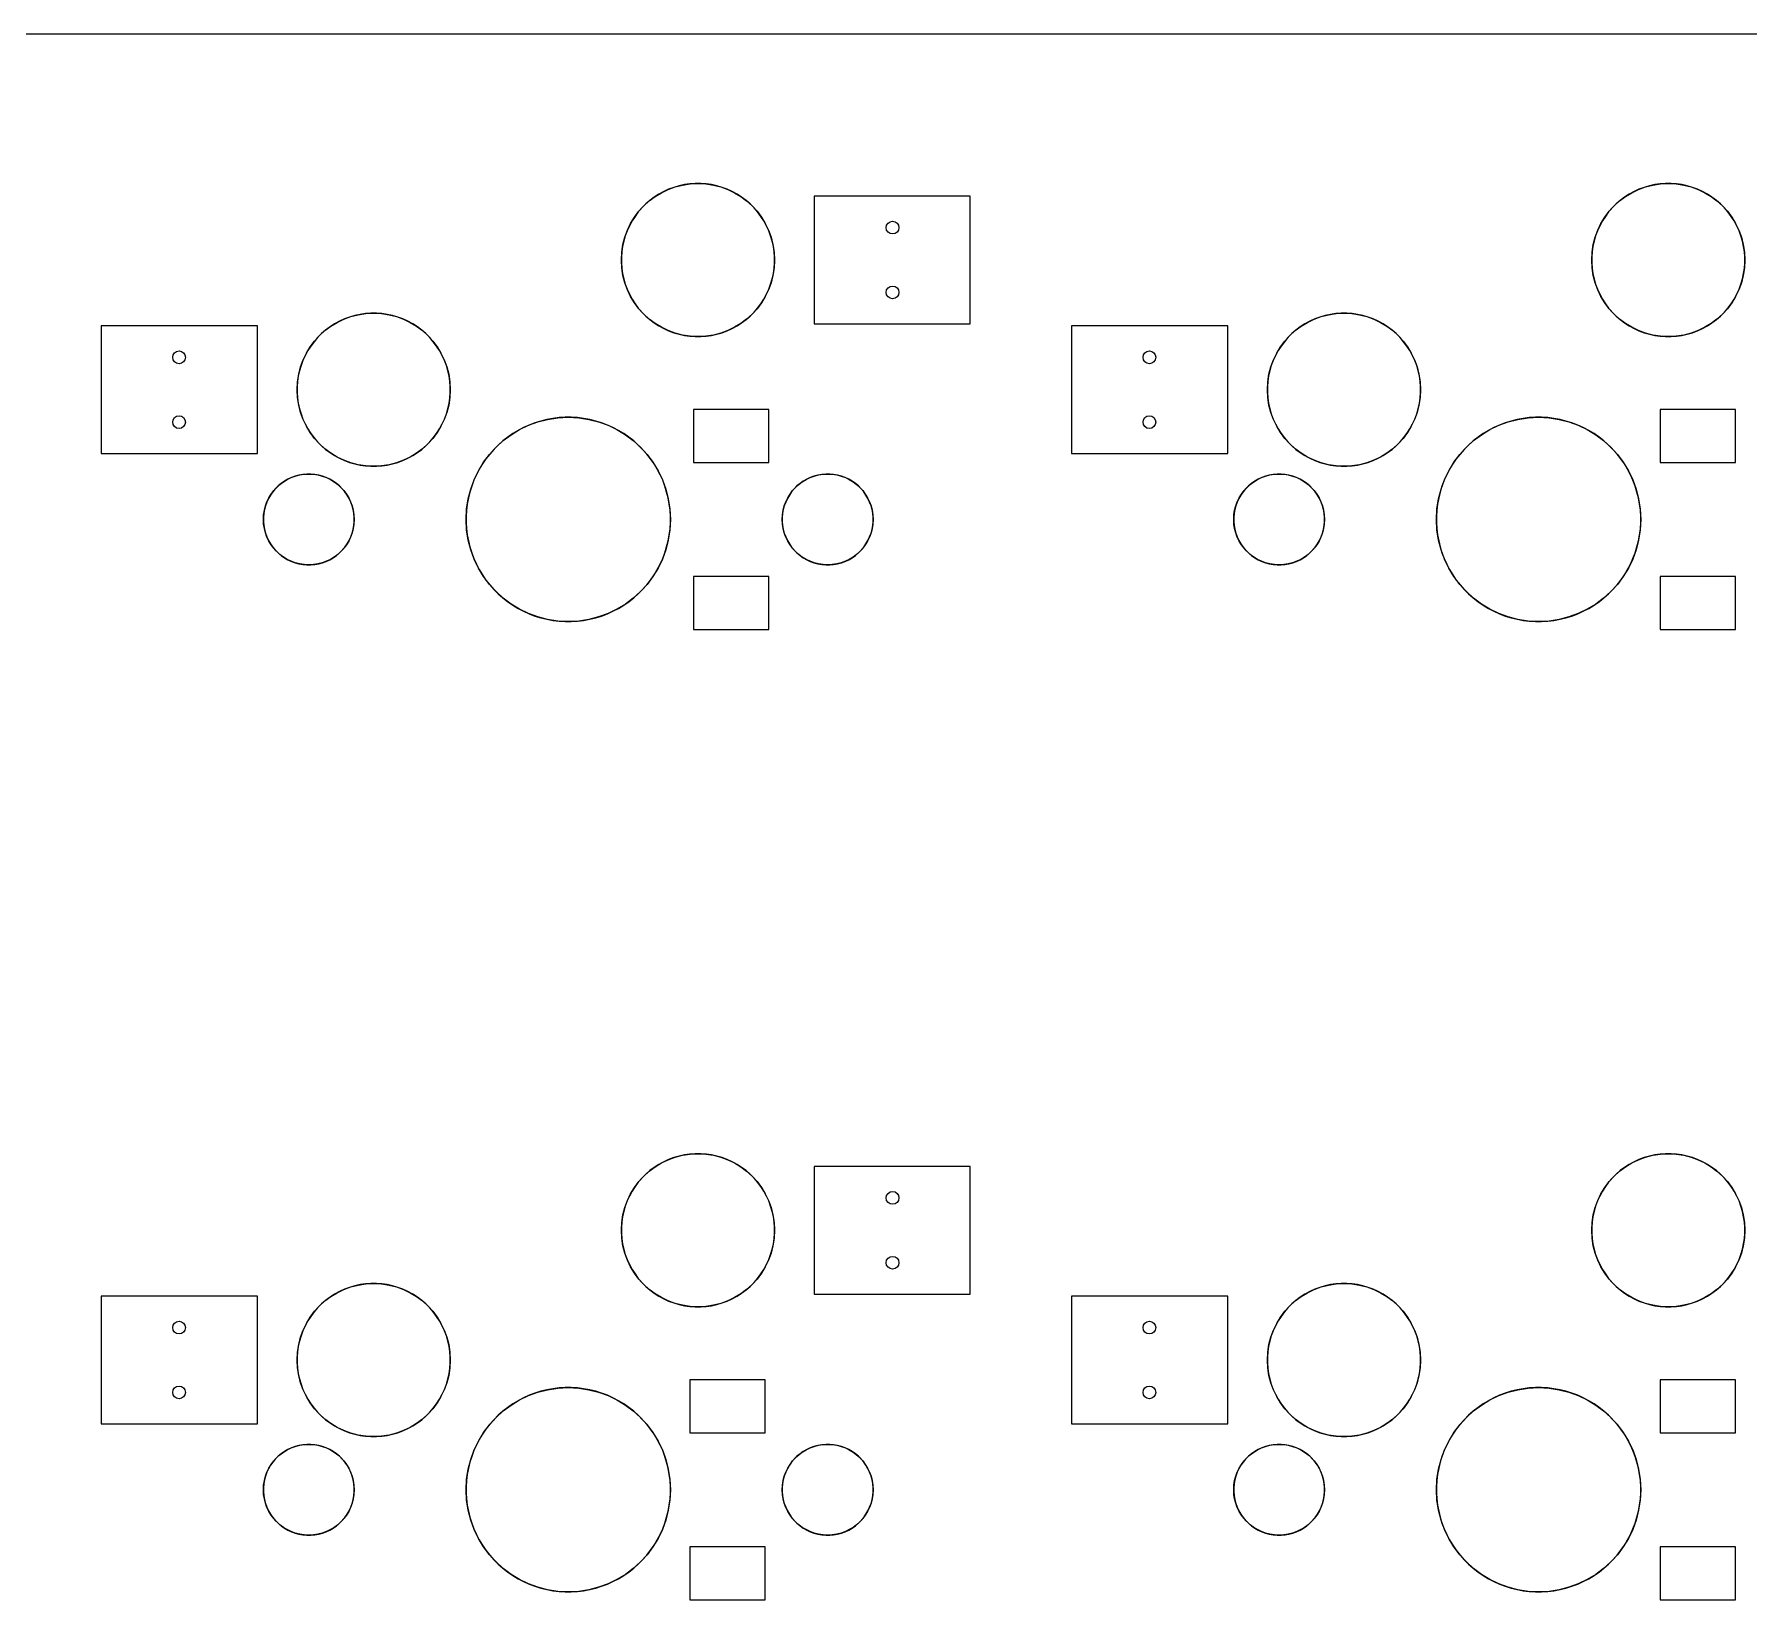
# Model space of a CAD drawing. Header units: millimetres. Extents: x 10 to 238, y 10 to 86.
# Drawn here: x 141.54 to 175.11, y 54.85 to 85.5 of the extents above; entities that cross this region are included whole.
import ezdxf

# ---------------------------------------------------------------- set-up
doc = ezdxf.new("R2010")
doc.units = ezdxf.units.MM

msp = doc.modelspace()

# ---------------------------------------------------------------- linework, layer by layer
at = {"layer": '16_copper'}
for points in [[(159.873, 82.33), (156.815, 82.33), (156.815, 79.83), (159.873, 79.83)], [(145.915, 79.79), (142.857, 79.79), (142.857, 77.29), (145.915, 77.29)], [(164.915, 79.79), (161.857, 79.79), (161.857, 77.29), (164.915, 77.29)], [(155.928, 78.154), (154.454, 78.154), (154.454, 77.117), (155.928, 77.117)], [(174.854, 78.154), (173.38, 78.154), (173.38, 77.117), (174.854, 77.117)], [(155.928, 74.883), (154.454, 74.883), (154.454, 73.847), (155.928, 73.847)], [(174.854, 74.883), (173.38, 74.883), (173.38, 73.847), (174.854, 73.847)], [(159.873, 63.33), (156.815, 63.33), (156.815, 60.83), (159.873, 60.83)], [(145.915, 60.79), (142.857, 60.79), (142.857, 58.29), (145.915, 58.29)], [(164.915, 60.79), (161.857, 60.79), (161.857, 58.29), (164.915, 58.29)], [(155.854, 59.154), (154.38, 59.154), (154.38, 58.117), (155.854, 58.117)], [(174.854, 59.154), (173.38, 59.154), (173.38, 58.117), (174.854, 58.117)], [(155.854, 55.884), (154.38, 55.884), (154.38, 54.847), (155.854, 54.847)], [(174.854, 55.884), (173.38, 55.884), (173.38, 54.847), (174.854, 54.847)]]:
    msp.add_lwpolyline(points, close=True, dxfattribs=at)
at = {"layer": 'drills_NPTH'}
for centre, radius in [((154.54, 81.08), 1.499), ((173.54, 81.08), 1.499), ((148.19, 78.54), 1.499), ((167.19, 78.54), 1.499), ((152, 76), 2), ((171, 76), 2), ((146.92, 76), 0.889), ((157.08, 76), 0.889), ((165.92, 76), 0.889), ((154.54, 62.08), 1.499), ((173.54, 62.08), 1.499), ((148.19, 59.54), 1.499), ((167.19, 59.54), 1.499), ((152, 57), 2), ((171, 57), 2), ((146.92, 57), 0.889), ((157.08, 57), 0.889), ((165.92, 57), 0.889)]:
    msp.add_circle(centre, radius, dxfattribs=at)
at = {"layer": 'drills_PTH'}
for centre in [(158.35, 81.715), (158.35, 80.445), (144.38, 79.175), (163.38, 79.175), (144.38, 77.905), (163.38, 77.905), (158.35, 62.715), (158.35, 61.445), (144.38, 60.175), (163.38, 60.175), (144.38, 58.905), (163.38, 58.905)]:
    msp.add_circle(centre, 0.125, dxfattribs=at)
at = {"layer": 'holes'}
for points in [[(153.041, 81.026), (153.049, 80.92), (153.064, 80.814), (153.087, 80.709), (153.117, 80.606), (153.155, 80.506), (153.199, 80.409), (153.25, 80.315), (153.308, 80.225), (153.372, 80.139), (153.442, 80.058), (153.518, 79.982), (153.599, 79.912), (153.685, 79.848), (153.775, 79.79), (153.869, 79.739), (153.966, 79.695), (154.066, 79.657), (154.169, 79.627), (154.274, 79.604), (154.38, 79.589), (154.486, 79.581), (154.594, 79.581), (154.7, 79.589), (154.806, 79.604), (154.911, 79.627), (155.014, 79.657), (155.114, 79.695), (155.211, 79.739), (155.305, 79.79), (155.395, 79.848), (155.481, 79.912), (155.562, 79.982), (155.638, 80.058), (155.708, 80.139), (155.772, 80.225), (155.83, 80.315), (155.881, 80.409), (155.925, 80.506), (155.963, 80.606), (155.993, 80.709), (156.016, 80.814), (156.031, 80.92), (156.039, 81.026), (156.039, 81.134), (156.031, 81.24), (156.016, 81.346), (155.993, 81.451), (155.963, 81.554), (155.925, 81.654), (155.881, 81.751), (155.83, 81.845), (155.772, 81.935), (155.708, 82.021), (155.638, 82.102), (155.562, 82.178), (155.481, 82.248), (155.395, 82.312), (155.305, 82.37), (155.211, 82.421), (155.114, 82.465), (155.014, 82.503), (154.911, 82.533), (154.806, 82.556), (154.7, 82.571), (154.594, 82.579), (154.486, 82.579), (154.38, 82.571), (154.274, 82.556), (154.169, 82.533), (154.066, 82.503), (153.966, 82.465), (153.869, 82.421), (153.775, 82.37), (153.685, 82.312), (153.599, 82.248), (153.518, 82.178), (153.442, 82.102), (153.372, 82.021), (153.308, 81.935), (153.25, 81.845), (153.199, 81.751), (153.155, 81.654), (153.117, 81.554), (153.087, 81.451), (153.064, 81.346), (153.049, 81.24), (153.041, 81.134), (153.041, 81.026)], [(172.041, 81.026), (172.049, 80.92), (172.064, 80.814), (172.087, 80.709), (172.117, 80.606), (172.155, 80.506), (172.199, 80.409), (172.25, 80.315), (172.308, 80.225), (172.372, 80.139), (172.442, 80.058), (172.518, 79.982), (172.599, 79.912), (172.685, 79.848), (172.775, 79.79), (172.869, 79.739), (172.966, 79.695), (173.066, 79.657), (173.169, 79.627), (173.274, 79.604), (173.38, 79.589), (173.486, 79.581), (173.594, 79.581), (173.7, 79.589), (173.806, 79.604), (173.911, 79.627), (174.014, 79.657), (174.114, 79.695), (174.211, 79.739), (174.305, 79.79), (174.395, 79.848), (174.481, 79.912), (174.562, 79.982), (174.638, 80.058), (174.708, 80.139), (174.772, 80.225), (174.83, 80.315), (174.881, 80.409), (174.925, 80.506), (174.963, 80.606), (174.993, 80.709), (175.016, 80.814), (175.031, 80.92), (175.039, 81.026), (175.039, 81.134), (175.031, 81.24), (175.016, 81.346), (174.993, 81.451), (174.963, 81.554), (174.925, 81.654), (174.881, 81.751), (174.83, 81.845), (174.772, 81.935), (174.708, 82.021), (174.638, 82.102), (174.562, 82.178), (174.481, 82.248), (174.395, 82.312), (174.305, 82.37), (174.211, 82.421), (174.114, 82.465), (174.014, 82.503), (173.911, 82.533), (173.806, 82.556), (173.7, 82.571), (173.594, 82.579), (173.486, 82.579), (173.38, 82.571), (173.274, 82.556), (173.169, 82.533), (173.066, 82.503), (172.966, 82.465), (172.869, 82.421), (172.775, 82.37), (172.685, 82.312), (172.599, 82.248), (172.518, 82.178), (172.442, 82.102), (172.372, 82.021), (172.308, 81.935), (172.25, 81.845), (172.199, 81.751), (172.155, 81.654), (172.117, 81.554), (172.087, 81.451), (172.064, 81.346), (172.049, 81.24), (172.041, 81.134), (172.041, 81.026)], [(146.691, 78.486), (146.699, 78.38), (146.714, 78.274), (146.737, 78.169), (146.767, 78.066), (146.805, 77.966), (146.849, 77.869), (146.9, 77.775), (146.958, 77.685), (147.022, 77.599), (147.092, 77.518), (147.168, 77.442), (147.249, 77.372), (147.335, 77.308), (147.425, 77.25), (147.519, 77.199), (147.616, 77.155), (147.716, 77.117), (147.819, 77.087), (147.924, 77.064), (148.03, 77.049), (148.136, 77.041), (148.244, 77.041), (148.35, 77.049), (148.456, 77.064), (148.561, 77.087), (148.664, 77.117), (148.764, 77.155), (148.861, 77.199), (148.955, 77.25), (149.045, 77.308), (149.131, 77.372), (149.212, 77.442), (149.288, 77.518), (149.358, 77.599), (149.422, 77.685), (149.48, 77.775), (149.531, 77.869), (149.575, 77.966), (149.613, 78.066), (149.643, 78.169), (149.666, 78.274), (149.681, 78.38), (149.689, 78.486), (149.689, 78.594), (149.681, 78.7), (149.666, 78.806), (149.643, 78.911), (149.613, 79.014), (149.575, 79.114), (149.531, 79.211), (149.48, 79.305), (149.422, 79.395), (149.358, 79.481), (149.288, 79.562), (149.212, 79.638), (149.131, 79.708), (149.045, 79.772), (148.955, 79.83), (148.861, 79.881), (148.764, 79.925), (148.664, 79.963), (148.561, 79.993), (148.456, 80.016), (148.35, 80.031), (148.244, 80.039), (148.136, 80.039), (148.03, 80.031), (147.924, 80.016), (147.819, 79.993), (147.716, 79.963), (147.616, 79.925), (147.519, 79.881), (147.425, 79.83), (147.335, 79.772), (147.249, 79.708), (147.168, 79.638), (147.092, 79.562), (147.022, 79.481), (146.958, 79.395), (146.9, 79.305), (146.849, 79.211), (146.805, 79.114), (146.767, 79.014), (146.737, 78.911), (146.714, 78.806), (146.699, 78.7), (146.691, 78.594), (146.691, 78.486)], [(165.691, 78.486), (165.699, 78.38), (165.714, 78.274), (165.737, 78.169), (165.767, 78.066), (165.805, 77.966), (165.849, 77.869), (165.9, 77.775), (165.958, 77.685), (166.022, 77.599), (166.092, 77.518), (166.168, 77.442), (166.249, 77.372), (166.335, 77.308), (166.425, 77.25), (166.519, 77.199), (166.616, 77.155), (166.716, 77.117), (166.819, 77.087), (166.924, 77.064), (167.03, 77.049), (167.136, 77.041), (167.244, 77.041), (167.35, 77.049), (167.456, 77.064), (167.561, 77.087), (167.664, 77.117), (167.764, 77.155), (167.861, 77.199), (167.955, 77.25), (168.045, 77.308), (168.131, 77.372), (168.212, 77.442), (168.288, 77.518), (168.358, 77.599), (168.422, 77.685), (168.48, 77.775), (168.531, 77.869), (168.575, 77.966), (168.613, 78.066), (168.643, 78.169), (168.666, 78.274), (168.681, 78.38), (168.689, 78.486), (168.689, 78.594), (168.681, 78.7), (168.666, 78.806), (168.643, 78.911), (168.613, 79.014), (168.575, 79.114), (168.531, 79.211), (168.48, 79.305), (168.422, 79.395), (168.358, 79.481), (168.288, 79.562), (168.212, 79.638), (168.131, 79.708), (168.045, 79.772), (167.955, 79.83), (167.861, 79.881), (167.764, 79.925), (167.664, 79.963), (167.561, 79.993), (167.456, 80.016), (167.35, 80.031), (167.244, 80.039), (167.136, 80.039), (167.03, 80.031), (166.924, 80.016), (166.819, 79.993), (166.716, 79.963), (166.616, 79.925), (166.519, 79.881), (166.425, 79.83), (166.335, 79.772), (166.249, 79.708), (166.168, 79.638), (166.092, 79.562), (166.022, 79.481), (165.958, 79.395), (165.9, 79.305), (165.849, 79.211), (165.805, 79.114), (165.767, 79.014), (165.737, 78.911), (165.714, 78.806), (165.699, 78.7), (165.691, 78.594), (165.691, 78.486)], [(150, 75.94), (150.007, 75.819), (150.022, 75.699), (150.044, 75.58), (150.073, 75.463), (150.109, 75.347), (150.151, 75.234), (150.201, 75.124), (150.257, 75.017), (150.32, 74.914), (150.388, 74.814), (150.463, 74.719), (150.543, 74.629), (150.629, 74.543), (150.719, 74.463), (150.814, 74.388), (150.914, 74.32), (151.017, 74.257), (151.124, 74.201), (151.234, 74.151), (151.347, 74.109), (151.463, 74.073), (151.58, 74.044), (151.699, 74.022), (151.819, 74.007), (151.94, 74), (152.06, 74), (152.181, 74.007), (152.301, 74.022), (152.42, 74.044), (152.537, 74.073), (152.653, 74.109), (152.766, 74.151), (152.876, 74.201), (152.983, 74.257), (153.086, 74.32), (153.186, 74.388), (153.281, 74.463), (153.371, 74.543), (153.457, 74.629), (153.537, 74.719), (153.612, 74.814), (153.68, 74.914), (153.743, 75.017), (153.799, 75.124), (153.849, 75.234), (153.891, 75.347), (153.927, 75.463), (153.956, 75.58), (153.978, 75.699), (153.993, 75.819), (154, 75.94), (154, 76.06), (153.993, 76.181), (153.978, 76.301), (153.956, 76.42), (153.927, 76.537), (153.891, 76.653), (153.849, 76.766), (153.799, 76.876), (153.743, 76.983), (153.68, 77.086), (153.612, 77.186), (153.537, 77.281), (153.457, 77.371), (153.371, 77.457), (153.281, 77.537), (153.186, 77.612), (153.086, 77.68), (152.983, 77.743), (152.876, 77.799), (152.766, 77.849), (152.653, 77.891), (152.537, 77.927), (152.42, 77.956), (152.301, 77.978), (152.181, 77.993), (152.06, 78), (151.94, 78), (151.819, 77.993), (151.699, 77.978), (151.58, 77.956), (151.463, 77.927), (151.347, 77.891), (151.234, 77.849), (151.124, 77.799), (151.017, 77.743), (150.914, 77.68), (150.814, 77.612), (150.719, 77.537), (150.629, 77.457), (150.543, 77.371), (150.463, 77.281), (150.388, 77.186), (150.32, 77.086), (150.257, 76.983), (150.201, 76.876), (150.151, 76.766), (150.109, 76.653), (150.073, 76.537), (150.044, 76.42), (150.022, 76.301), (150.007, 76.181), (150, 76.06), (150, 75.94)], [(169, 75.94), (169.007, 75.819), (169.022, 75.699), (169.044, 75.58), (169.073, 75.463), (169.109, 75.347), (169.151, 75.234), (169.201, 75.124), (169.257, 75.017), (169.32, 74.914), (169.388, 74.814), (169.463, 74.719), (169.543, 74.629), (169.629, 74.543), (169.719, 74.463), (169.814, 74.388), (169.914, 74.32), (170.017, 74.257), (170.124, 74.201), (170.234, 74.151), (170.347, 74.109), (170.463, 74.073), (170.58, 74.044), (170.699, 74.022), (170.819, 74.007), (170.94, 74), (171.06, 74), (171.181, 74.007), (171.301, 74.022), (171.42, 74.044), (171.537, 74.073), (171.653, 74.109), (171.766, 74.151), (171.876, 74.201), (171.983, 74.257), (172.086, 74.32), (172.186, 74.388), (172.281, 74.463), (172.371, 74.543), (172.457, 74.629), (172.537, 74.719), (172.612, 74.814), (172.68, 74.914), (172.743, 75.017), (172.799, 75.124), (172.849, 75.234), (172.891, 75.347), (172.927, 75.463), (172.956, 75.58), (172.978, 75.699), (172.993, 75.819), (173, 75.94), (173, 76.06), (172.993, 76.181), (172.978, 76.301), (172.956, 76.42), (172.927, 76.537), (172.891, 76.653), (172.849, 76.766), (172.799, 76.876), (172.743, 76.983), (172.68, 77.086), (172.612, 77.186), (172.537, 77.281), (172.457, 77.371), (172.371, 77.457), (172.281, 77.537), (172.186, 77.612), (172.086, 77.68), (171.983, 77.743), (171.876, 77.799), (171.766, 77.849), (171.653, 77.891), (171.537, 77.927), (171.42, 77.956), (171.301, 77.978), (171.181, 77.993), (171.06, 78), (170.94, 78), (170.819, 77.993), (170.699, 77.978), (170.58, 77.956), (170.463, 77.927), (170.347, 77.891), (170.234, 77.849), (170.124, 77.799), (170.017, 77.743), (169.914, 77.68), (169.814, 77.612), (169.719, 77.537), (169.629, 77.457), (169.543, 77.371), (169.463, 77.281), (169.388, 77.186), (169.32, 77.086), (169.257, 76.983), (169.201, 76.876), (169.151, 76.766), (169.109, 76.653), (169.073, 76.537), (169.044, 76.42), (169.022, 76.301), (169.007, 76.181), (169, 76.06), (169, 75.94)], [(146.031, 75.961), (146.038, 75.884), (146.051, 75.807), (146.071, 75.732), (146.098, 75.659), (146.131, 75.589), (146.17, 75.522), (146.214, 75.458), (146.264, 75.399), (146.319, 75.344), (146.378, 75.294), (146.442, 75.25), (146.509, 75.211), (146.579, 75.178), (146.652, 75.151), (146.727, 75.131), (146.804, 75.118), (146.881, 75.111), (146.959, 75.111), (147.036, 75.118), (147.113, 75.131), (147.188, 75.151), (147.261, 75.178), (147.331, 75.211), (147.398, 75.25), (147.462, 75.294), (147.521, 75.344), (147.576, 75.399), (147.626, 75.458), (147.67, 75.522), (147.709, 75.589), (147.742, 75.659), (147.769, 75.732), (147.789, 75.807), (147.802, 75.884), (147.809, 75.961), (147.809, 76.039), (147.802, 76.116), (147.789, 76.193), (147.769, 76.268), (147.742, 76.341), (147.709, 76.411), (147.67, 76.478), (147.626, 76.542), (147.576, 76.601), (147.521, 76.656), (147.462, 76.706), (147.398, 76.75), (147.331, 76.789), (147.261, 76.822), (147.188, 76.849), (147.113, 76.869), (147.036, 76.882), (146.959, 76.889), (146.881, 76.889), (146.804, 76.882), (146.727, 76.869), (146.652, 76.849), (146.579, 76.822), (146.509, 76.789), (146.442, 76.75), (146.378, 76.706), (146.319, 76.656), (146.264, 76.601), (146.214, 76.542), (146.17, 76.478), (146.131, 76.411), (146.098, 76.341), (146.071, 76.268), (146.051, 76.193), (146.038, 76.116), (146.031, 76.039), (146.031, 75.961)], [(156.191, 75.961), (156.198, 75.884), (156.211, 75.807), (156.231, 75.732), (156.258, 75.659), (156.291, 75.589), (156.33, 75.522), (156.374, 75.458), (156.424, 75.399), (156.479, 75.344), (156.538, 75.294), (156.602, 75.25), (156.669, 75.211), (156.739, 75.178), (156.812, 75.151), (156.887, 75.131), (156.964, 75.118), (157.041, 75.111), (157.119, 75.111), (157.196, 75.118), (157.273, 75.131), (157.348, 75.151), (157.421, 75.178), (157.491, 75.211), (157.558, 75.25), (157.622, 75.294), (157.681, 75.344), (157.736, 75.399), (157.786, 75.458), (157.83, 75.522), (157.869, 75.589), (157.902, 75.659), (157.929, 75.732), (157.949, 75.807), (157.962, 75.884), (157.969, 75.961), (157.969, 76.039), (157.962, 76.116), (157.949, 76.193), (157.929, 76.268), (157.902, 76.341), (157.869, 76.411), (157.83, 76.478), (157.786, 76.542), (157.736, 76.601), (157.681, 76.656), (157.622, 76.706), (157.558, 76.75), (157.491, 76.789), (157.421, 76.822), (157.348, 76.849), (157.273, 76.869), (157.196, 76.882), (157.119, 76.889), (157.041, 76.889), (156.964, 76.882), (156.887, 76.869), (156.812, 76.849), (156.739, 76.822), (156.669, 76.789), (156.602, 76.75), (156.538, 76.706), (156.479, 76.656), (156.424, 76.601), (156.374, 76.542), (156.33, 76.478), (156.291, 76.411), (156.258, 76.341), (156.231, 76.268), (156.211, 76.193), (156.198, 76.116), (156.191, 76.039), (156.191, 75.961)], [(165.031, 75.961), (165.038, 75.884), (165.051, 75.807), (165.071, 75.732), (165.098, 75.659), (165.131, 75.589), (165.17, 75.522), (165.214, 75.458), (165.264, 75.399), (165.319, 75.344), (165.378, 75.294), (165.442, 75.25), (165.509, 75.211), (165.579, 75.178), (165.652, 75.151), (165.727, 75.131), (165.804, 75.118), (165.881, 75.111), (165.959, 75.111), (166.036, 75.118), (166.113, 75.131), (166.188, 75.151), (166.261, 75.178), (166.331, 75.211), (166.398, 75.25), (166.462, 75.294), (166.521, 75.344), (166.576, 75.399), (166.626, 75.458), (166.67, 75.522), (166.709, 75.589), (166.742, 75.659), (166.769, 75.732), (166.789, 75.807), (166.802, 75.884), (166.809, 75.961), (166.809, 76.039), (166.802, 76.116), (166.789, 76.193), (166.769, 76.268), (166.742, 76.341), (166.709, 76.411), (166.67, 76.478), (166.626, 76.542), (166.576, 76.601), (166.521, 76.656), (166.462, 76.706), (166.398, 76.75), (166.331, 76.789), (166.261, 76.822), (166.188, 76.849), (166.113, 76.869), (166.036, 76.882), (165.959, 76.889), (165.881, 76.889), (165.804, 76.882), (165.727, 76.869), (165.652, 76.849), (165.579, 76.822), (165.509, 76.789), (165.442, 76.75), (165.378, 76.706), (165.319, 76.656), (165.264, 76.601), (165.214, 76.542), (165.17, 76.478), (165.131, 76.411), (165.098, 76.341), (165.071, 76.268), (165.051, 76.193), (165.038, 76.116), (165.031, 76.039), (165.031, 75.961)], [(153.041, 62.026), (153.049, 61.92), (153.064, 61.814), (153.087, 61.709), (153.117, 61.606), (153.155, 61.506), (153.199, 61.409), (153.25, 61.315), (153.308, 61.225), (153.372, 61.139), (153.442, 61.058), (153.518, 60.982), (153.599, 60.912), (153.685, 60.848), (153.775, 60.79), (153.869, 60.739), (153.966, 60.695), (154.066, 60.657), (154.169, 60.627), (154.274, 60.604), (154.38, 60.589), (154.486, 60.581), (154.594, 60.581), (154.7, 60.589), (154.806, 60.604), (154.911, 60.627), (155.014, 60.657), (155.114, 60.695), (155.211, 60.739), (155.305, 60.79), (155.395, 60.848), (155.481, 60.912), (155.562, 60.982), (155.638, 61.058), (155.708, 61.139), (155.772, 61.225), (155.83, 61.315), (155.881, 61.409), (155.925, 61.506), (155.963, 61.606), (155.993, 61.709), (156.016, 61.814), (156.031, 61.92), (156.039, 62.026), (156.039, 62.134), (156.031, 62.24), (156.016, 62.346), (155.993, 62.451), (155.963, 62.554), (155.925, 62.654), (155.881, 62.751), (155.83, 62.845), (155.772, 62.935), (155.708, 63.021), (155.638, 63.102), (155.562, 63.178), (155.481, 63.248), (155.395, 63.312), (155.305, 63.37), (155.211, 63.421), (155.114, 63.465), (155.014, 63.503), (154.911, 63.533), (154.806, 63.556), (154.7, 63.571), (154.594, 63.579), (154.486, 63.579), (154.38, 63.571), (154.274, 63.556), (154.169, 63.533), (154.066, 63.503), (153.966, 63.465), (153.869, 63.421), (153.775, 63.37), (153.685, 63.312), (153.599, 63.248), (153.518, 63.178), (153.442, 63.102), (153.372, 63.021), (153.308, 62.935), (153.25, 62.845), (153.199, 62.751), (153.155, 62.654), (153.117, 62.554), (153.087, 62.451), (153.064, 62.346), (153.049, 62.24), (153.041, 62.134), (153.041, 62.026)], [(172.041, 62.026), (172.049, 61.92), (172.064, 61.814), (172.087, 61.709), (172.117, 61.606), (172.155, 61.506), (172.199, 61.409), (172.25, 61.315), (172.308, 61.225), (172.372, 61.139), (172.442, 61.058), (172.518, 60.982), (172.599, 60.912), (172.685, 60.848), (172.775, 60.79), (172.869, 60.739), (172.966, 60.695), (173.066, 60.657), (173.169, 60.627), (173.274, 60.604), (173.38, 60.589), (173.486, 60.581), (173.594, 60.581), (173.7, 60.589), (173.806, 60.604), (173.911, 60.627), (174.014, 60.657), (174.114, 60.695), (174.211, 60.739), (174.305, 60.79), (174.395, 60.848), (174.481, 60.912), (174.562, 60.982), (174.638, 61.058), (174.708, 61.139), (174.772, 61.225), (174.83, 61.315), (174.881, 61.409), (174.925, 61.506), (174.963, 61.606), (174.993, 61.709), (175.016, 61.814), (175.031, 61.92), (175.039, 62.026), (175.039, 62.134), (175.031, 62.24), (175.016, 62.346), (174.993, 62.451), (174.963, 62.554), (174.925, 62.654), (174.881, 62.751), (174.83, 62.845), (174.772, 62.935), (174.708, 63.021), (174.638, 63.102), (174.562, 63.178), (174.481, 63.248), (174.395, 63.312), (174.305, 63.37), (174.211, 63.421), (174.114, 63.465), (174.014, 63.503), (173.911, 63.533), (173.806, 63.556), (173.7, 63.571), (173.594, 63.579), (173.486, 63.579), (173.38, 63.571), (173.274, 63.556), (173.169, 63.533), (173.066, 63.503), (172.966, 63.465), (172.869, 63.421), (172.775, 63.37), (172.685, 63.312), (172.599, 63.248), (172.518, 63.178), (172.442, 63.102), (172.372, 63.021), (172.308, 62.935), (172.25, 62.845), (172.199, 62.751), (172.155, 62.654), (172.117, 62.554), (172.087, 62.451), (172.064, 62.346), (172.049, 62.24), (172.041, 62.134), (172.041, 62.026)], [(146.691, 59.486), (146.699, 59.38), (146.714, 59.274), (146.737, 59.169), (146.767, 59.066), (146.805, 58.966), (146.849, 58.869), (146.9, 58.775), (146.958, 58.685), (147.022, 58.599), (147.092, 58.518), (147.168, 58.442), (147.249, 58.372), (147.335, 58.308), (147.425, 58.25), (147.519, 58.199), (147.616, 58.155), (147.716, 58.117), (147.819, 58.087), (147.924, 58.064), (148.03, 58.049), (148.136, 58.041), (148.244, 58.041), (148.35, 58.049), (148.456, 58.064), (148.561, 58.087), (148.664, 58.117), (148.764, 58.155), (148.861, 58.199), (148.955, 58.25), (149.045, 58.308), (149.131, 58.372), (149.212, 58.442), (149.288, 58.518), (149.358, 58.599), (149.422, 58.685), (149.48, 58.775), (149.531, 58.869), (149.575, 58.966), (149.613, 59.066), (149.643, 59.169), (149.666, 59.274), (149.681, 59.38), (149.689, 59.486), (149.689, 59.594), (149.681, 59.7), (149.666, 59.806), (149.643, 59.911), (149.613, 60.014), (149.575, 60.114), (149.531, 60.211), (149.48, 60.305), (149.422, 60.395), (149.358, 60.481), (149.288, 60.562), (149.212, 60.638), (149.131, 60.708), (149.045, 60.772), (148.955, 60.83), (148.861, 60.881), (148.764, 60.925), (148.664, 60.963), (148.561, 60.993), (148.456, 61.016), (148.35, 61.031), (148.244, 61.039), (148.136, 61.039), (148.03, 61.031), (147.924, 61.016), (147.819, 60.993), (147.716, 60.963), (147.616, 60.925), (147.519, 60.881), (147.425, 60.83), (147.335, 60.772), (147.249, 60.708), (147.168, 60.638), (147.092, 60.562), (147.022, 60.481), (146.958, 60.395), (146.9, 60.305), (146.849, 60.211), (146.805, 60.114), (146.767, 60.014), (146.737, 59.911), (146.714, 59.806), (146.699, 59.7), (146.691, 59.594), (146.691, 59.486)], [(165.691, 59.486), (165.699, 59.38), (165.714, 59.274), (165.737, 59.169), (165.767, 59.066), (165.805, 58.966), (165.849, 58.869), (165.9, 58.775), (165.958, 58.685), (166.022, 58.599), (166.092, 58.518), (166.168, 58.442), (166.249, 58.372), (166.335, 58.308), (166.425, 58.25), (166.519, 58.199), (166.616, 58.155), (166.716, 58.117), (166.819, 58.087), (166.924, 58.064), (167.03, 58.049), (167.136, 58.041), (167.244, 58.041), (167.35, 58.049), (167.456, 58.064), (167.561, 58.087), (167.664, 58.117), (167.764, 58.155), (167.861, 58.199), (167.955, 58.25), (168.045, 58.308), (168.131, 58.372), (168.212, 58.442), (168.288, 58.518), (168.358, 58.599), (168.422, 58.685), (168.48, 58.775), (168.531, 58.869), (168.575, 58.966), (168.613, 59.066), (168.643, 59.169), (168.666, 59.274), (168.681, 59.38), (168.689, 59.486), (168.689, 59.594), (168.681, 59.7), (168.666, 59.806), (168.643, 59.911), (168.613, 60.014), (168.575, 60.114), (168.531, 60.211), (168.48, 60.305), (168.422, 60.395), (168.358, 60.481), (168.288, 60.562), (168.212, 60.638), (168.131, 60.708), (168.045, 60.772), (167.955, 60.83), (167.861, 60.881), (167.764, 60.925), (167.664, 60.963), (167.561, 60.993), (167.456, 61.016), (167.35, 61.031), (167.244, 61.039), (167.136, 61.039), (167.03, 61.031), (166.924, 61.016), (166.819, 60.993), (166.716, 60.963), (166.616, 60.925), (166.519, 60.881), (166.425, 60.83), (166.335, 60.772), (166.249, 60.708), (166.168, 60.638), (166.092, 60.562), (166.022, 60.481), (165.958, 60.395), (165.9, 60.305), (165.849, 60.211), (165.805, 60.114), (165.767, 60.014), (165.737, 59.911), (165.714, 59.806), (165.699, 59.7), (165.691, 59.594), (165.691, 59.486)], [(150, 56.94), (150.007, 56.819), (150.022, 56.699), (150.044, 56.58), (150.073, 56.463), (150.109, 56.347), (150.151, 56.234), (150.201, 56.124), (150.257, 56.017), (150.32, 55.914), (150.388, 55.814), (150.463, 55.719), (150.543, 55.629), (150.629, 55.543), (150.719, 55.463), (150.814, 55.388), (150.914, 55.32), (151.017, 55.257), (151.124, 55.201), (151.234, 55.151), (151.347, 55.109), (151.463, 55.073), (151.58, 55.044), (151.699, 55.022), (151.819, 55.007), (151.94, 55), (152.06, 55), (152.181, 55.007), (152.301, 55.022), (152.42, 55.044), (152.537, 55.073), (152.653, 55.109), (152.766, 55.151), (152.876, 55.201), (152.983, 55.257), (153.086, 55.32), (153.186, 55.388), (153.281, 55.463), (153.371, 55.543), (153.457, 55.629), (153.537, 55.719), (153.612, 55.814), (153.68, 55.914), (153.743, 56.017), (153.799, 56.124), (153.849, 56.234), (153.891, 56.347), (153.927, 56.463), (153.956, 56.58), (153.978, 56.699), (153.993, 56.819), (154, 56.94), (154, 57.06), (153.993, 57.181), (153.978, 57.301), (153.956, 57.42), (153.927, 57.537), (153.891, 57.653), (153.849, 57.766), (153.799, 57.876), (153.743, 57.983), (153.68, 58.086), (153.612, 58.186), (153.537, 58.281), (153.457, 58.371), (153.371, 58.457), (153.281, 58.537), (153.186, 58.612), (153.086, 58.68), (152.983, 58.743), (152.876, 58.799), (152.766, 58.849), (152.653, 58.891), (152.537, 58.927), (152.42, 58.956), (152.301, 58.978), (152.181, 58.993), (152.06, 59), (151.94, 59), (151.819, 58.993), (151.699, 58.978), (151.58, 58.956), (151.463, 58.927), (151.347, 58.891), (151.234, 58.849), (151.124, 58.799), (151.017, 58.743), (150.914, 58.68), (150.814, 58.612), (150.719, 58.537), (150.629, 58.457), (150.543, 58.371), (150.463, 58.281), (150.388, 58.186), (150.32, 58.086), (150.257, 57.983), (150.201, 57.876), (150.151, 57.766), (150.109, 57.653), (150.073, 57.537), (150.044, 57.42), (150.022, 57.301), (150.007, 57.181), (150, 57.06), (150, 56.94)], [(169, 56.94), (169.007, 56.819), (169.022, 56.699), (169.044, 56.58), (169.073, 56.463), (169.109, 56.347), (169.151, 56.234), (169.201, 56.124), (169.257, 56.017), (169.32, 55.914), (169.388, 55.814), (169.463, 55.719), (169.543, 55.629), (169.629, 55.543), (169.719, 55.463), (169.814, 55.388), (169.914, 55.32), (170.017, 55.257), (170.124, 55.201), (170.234, 55.151), (170.347, 55.109), (170.463, 55.073), (170.58, 55.044), (170.699, 55.022), (170.819, 55.007), (170.94, 55), (171.06, 55), (171.181, 55.007), (171.301, 55.022), (171.42, 55.044), (171.537, 55.073), (171.653, 55.109), (171.766, 55.151), (171.876, 55.201), (171.983, 55.257), (172.086, 55.32), (172.186, 55.388), (172.281, 55.463), (172.371, 55.543), (172.457, 55.629), (172.537, 55.719), (172.612, 55.814), (172.68, 55.914), (172.743, 56.017), (172.799, 56.124), (172.849, 56.234), (172.891, 56.347), (172.927, 56.463), (172.956, 56.58), (172.978, 56.699), (172.993, 56.819), (173, 56.94), (173, 57.06), (172.993, 57.181), (172.978, 57.301), (172.956, 57.42), (172.927, 57.537), (172.891, 57.653), (172.849, 57.766), (172.799, 57.876), (172.743, 57.983), (172.68, 58.086), (172.612, 58.186), (172.537, 58.281), (172.457, 58.371), (172.371, 58.457), (172.281, 58.537), (172.186, 58.612), (172.086, 58.68), (171.983, 58.743), (171.876, 58.799), (171.766, 58.849), (171.653, 58.891), (171.537, 58.927), (171.42, 58.956), (171.301, 58.978), (171.181, 58.993), (171.06, 59), (170.94, 59), (170.819, 58.993), (170.699, 58.978), (170.58, 58.956), (170.463, 58.927), (170.347, 58.891), (170.234, 58.849), (170.124, 58.799), (170.017, 58.743), (169.914, 58.68), (169.814, 58.612), (169.719, 58.537), (169.629, 58.457), (169.543, 58.371), (169.463, 58.281), (169.388, 58.186), (169.32, 58.086), (169.257, 57.983), (169.201, 57.876), (169.151, 57.766), (169.109, 57.653), (169.073, 57.537), (169.044, 57.42), (169.022, 57.301), (169.007, 57.181), (169, 57.06), (169, 56.94)], [(146.031, 56.961), (146.038, 56.884), (146.051, 56.807), (146.071, 56.732), (146.098, 56.659), (146.131, 56.589), (146.17, 56.522), (146.214, 56.458), (146.264, 56.399), (146.319, 56.344), (146.378, 56.294), (146.442, 56.25), (146.509, 56.211), (146.579, 56.178), (146.652, 56.151), (146.727, 56.131), (146.804, 56.118), (146.881, 56.111), (146.959, 56.111), (147.036, 56.118), (147.113, 56.131), (147.188, 56.151), (147.261, 56.178), (147.331, 56.211), (147.398, 56.25), (147.462, 56.294), (147.521, 56.344), (147.576, 56.399), (147.626, 56.458), (147.67, 56.522), (147.709, 56.589), (147.742, 56.659), (147.769, 56.732), (147.789, 56.807), (147.802, 56.884), (147.809, 56.961), (147.809, 57.039), (147.802, 57.116), (147.789, 57.193), (147.769, 57.268), (147.742, 57.341), (147.709, 57.411), (147.67, 57.478), (147.626, 57.542), (147.576, 57.601), (147.521, 57.656), (147.462, 57.706), (147.398, 57.75), (147.331, 57.789), (147.261, 57.822), (147.188, 57.849), (147.113, 57.869), (147.036, 57.882), (146.959, 57.889), (146.881, 57.889), (146.804, 57.882), (146.727, 57.869), (146.652, 57.849), (146.579, 57.822), (146.509, 57.789), (146.442, 57.75), (146.378, 57.706), (146.319, 57.656), (146.264, 57.601), (146.214, 57.542), (146.17, 57.478), (146.131, 57.411), (146.098, 57.341), (146.071, 57.268), (146.051, 57.193), (146.038, 57.116), (146.031, 57.039), (146.031, 56.961)], [(156.191, 56.961), (156.198, 56.884), (156.211, 56.807), (156.231, 56.732), (156.258, 56.659), (156.291, 56.589), (156.33, 56.522), (156.374, 56.458), (156.424, 56.399), (156.479, 56.344), (156.538, 56.294), (156.602, 56.25), (156.669, 56.211), (156.739, 56.178), (156.812, 56.151), (156.887, 56.131), (156.964, 56.118), (157.041, 56.111), (157.119, 56.111), (157.196, 56.118), (157.273, 56.131), (157.348, 56.151), (157.421, 56.178), (157.491, 56.211), (157.558, 56.25), (157.622, 56.294), (157.681, 56.344), (157.736, 56.399), (157.786, 56.458), (157.83, 56.522), (157.869, 56.589), (157.902, 56.659), (157.929, 56.732), (157.949, 56.807), (157.962, 56.884), (157.969, 56.961), (157.969, 57.039), (157.962, 57.116), (157.949, 57.193), (157.929, 57.268), (157.902, 57.341), (157.869, 57.411), (157.83, 57.478), (157.786, 57.542), (157.736, 57.601), (157.681, 57.656), (157.622, 57.706), (157.558, 57.75), (157.491, 57.789), (157.421, 57.822), (157.348, 57.849), (157.273, 57.869), (157.196, 57.882), (157.119, 57.889), (157.041, 57.889), (156.964, 57.882), (156.887, 57.869), (156.812, 57.849), (156.739, 57.822), (156.669, 57.789), (156.602, 57.75), (156.538, 57.706), (156.479, 57.656), (156.424, 57.601), (156.374, 57.542), (156.33, 57.478), (156.291, 57.411), (156.258, 57.341), (156.231, 57.268), (156.211, 57.193), (156.198, 57.116), (156.191, 57.039), (156.191, 56.961)], [(165.031, 56.961), (165.038, 56.884), (165.051, 56.807), (165.071, 56.732), (165.098, 56.659), (165.131, 56.589), (165.17, 56.522), (165.214, 56.458), (165.264, 56.399), (165.319, 56.344), (165.378, 56.294), (165.442, 56.25), (165.509, 56.211), (165.579, 56.178), (165.652, 56.151), (165.727, 56.131), (165.804, 56.118), (165.881, 56.111), (165.959, 56.111), (166.036, 56.118), (166.113, 56.131), (166.188, 56.151), (166.261, 56.178), (166.331, 56.211), (166.398, 56.25), (166.462, 56.294), (166.521, 56.344), (166.576, 56.399), (166.626, 56.458), (166.67, 56.522), (166.709, 56.589), (166.742, 56.659), (166.769, 56.732), (166.789, 56.807), (166.802, 56.884), (166.809, 56.961), (166.809, 57.039), (166.802, 57.116), (166.789, 57.193), (166.769, 57.268), (166.742, 57.341), (166.709, 57.411), (166.67, 57.478), (166.626, 57.542), (166.576, 57.601), (166.521, 57.656), (166.462, 57.706), (166.398, 57.75), (166.331, 57.789), (166.261, 57.822), (166.188, 57.849), (166.113, 57.869), (166.036, 57.882), (165.959, 57.889), (165.881, 57.889), (165.804, 57.882), (165.727, 57.869), (165.652, 57.849), (165.579, 57.822), (165.509, 57.789), (165.442, 57.75), (165.378, 57.706), (165.319, 57.656), (165.264, 57.601), (165.214, 57.542), (165.17, 57.478), (165.131, 57.411), (165.098, 57.341), (165.071, 57.268), (165.051, 57.193), (165.038, 57.116), (165.031, 57.039), (165.031, 56.961)]]:
    msp.add_lwpolyline(points, close=True, dxfattribs=at)
at = {"layer": 'outline'}
msp.add_lwpolyline([(232.75, 85.5), (14.25, 85.5)], dxfattribs=at)

doc.saveas('drawing.dxf')
